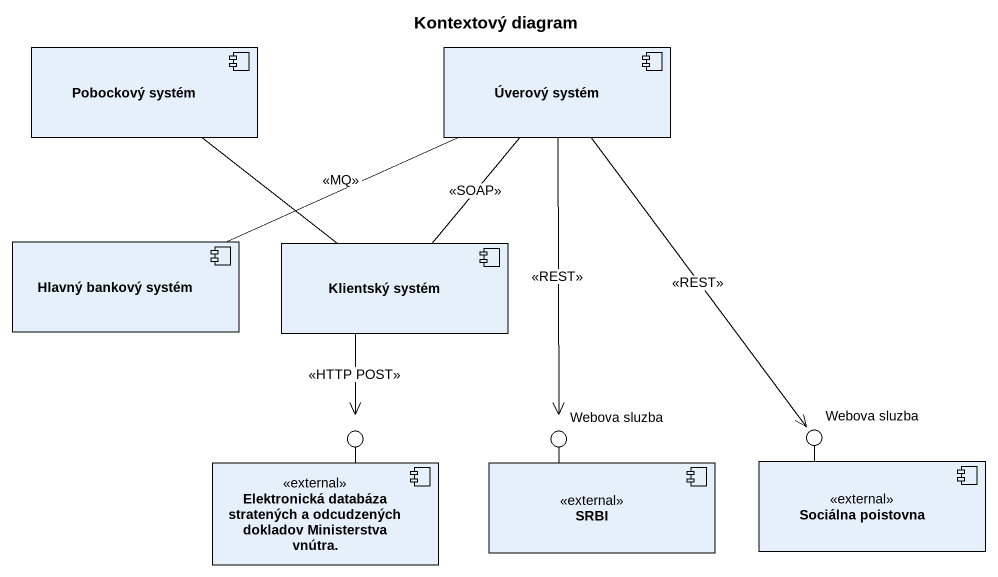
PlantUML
@startuml
title Kontextový diagram
component "Pobockový systém" as Pobockový_systém
component "Úverový systém" as Úverový_systém
component "Hlavný bankový systém" as Hlavný_bankový_systém
component "Klientský systém" as Klientský_systém
() " " as lollipop1
() "Webova sluzba" as Webova_sluzba
() "Webova sluzba" as Webova_sluzba_2
component "Elektronická databáza stratených a odcudzených dokladov Ministerstva vnútra." as Elektronická_databáza <<external>>
component SRBI <<external>>
component "Sociálna poistovna" as Sociálna_poistovna <<external>>
Elektronická_databáza -up- lollipop1
SRBI -up- Webova_sluzba
Sociálna_poistovna -up- Webova_sluzba_2
Pobockový_systém -- Klientský_systém
Úverový_systém --> Webova_sluzba : <<REST>>
Úverový_systém --> Webova_sluzba_2 : <<REST>>
Hlavný_bankový_systém -right- Úverový_systém : <<MQ>>
Klientský_systém -up- Úverový_systém : <<SOAP>>
Klientský_systém --> lollipop1 : <<HTTP POST>>
@enduml
